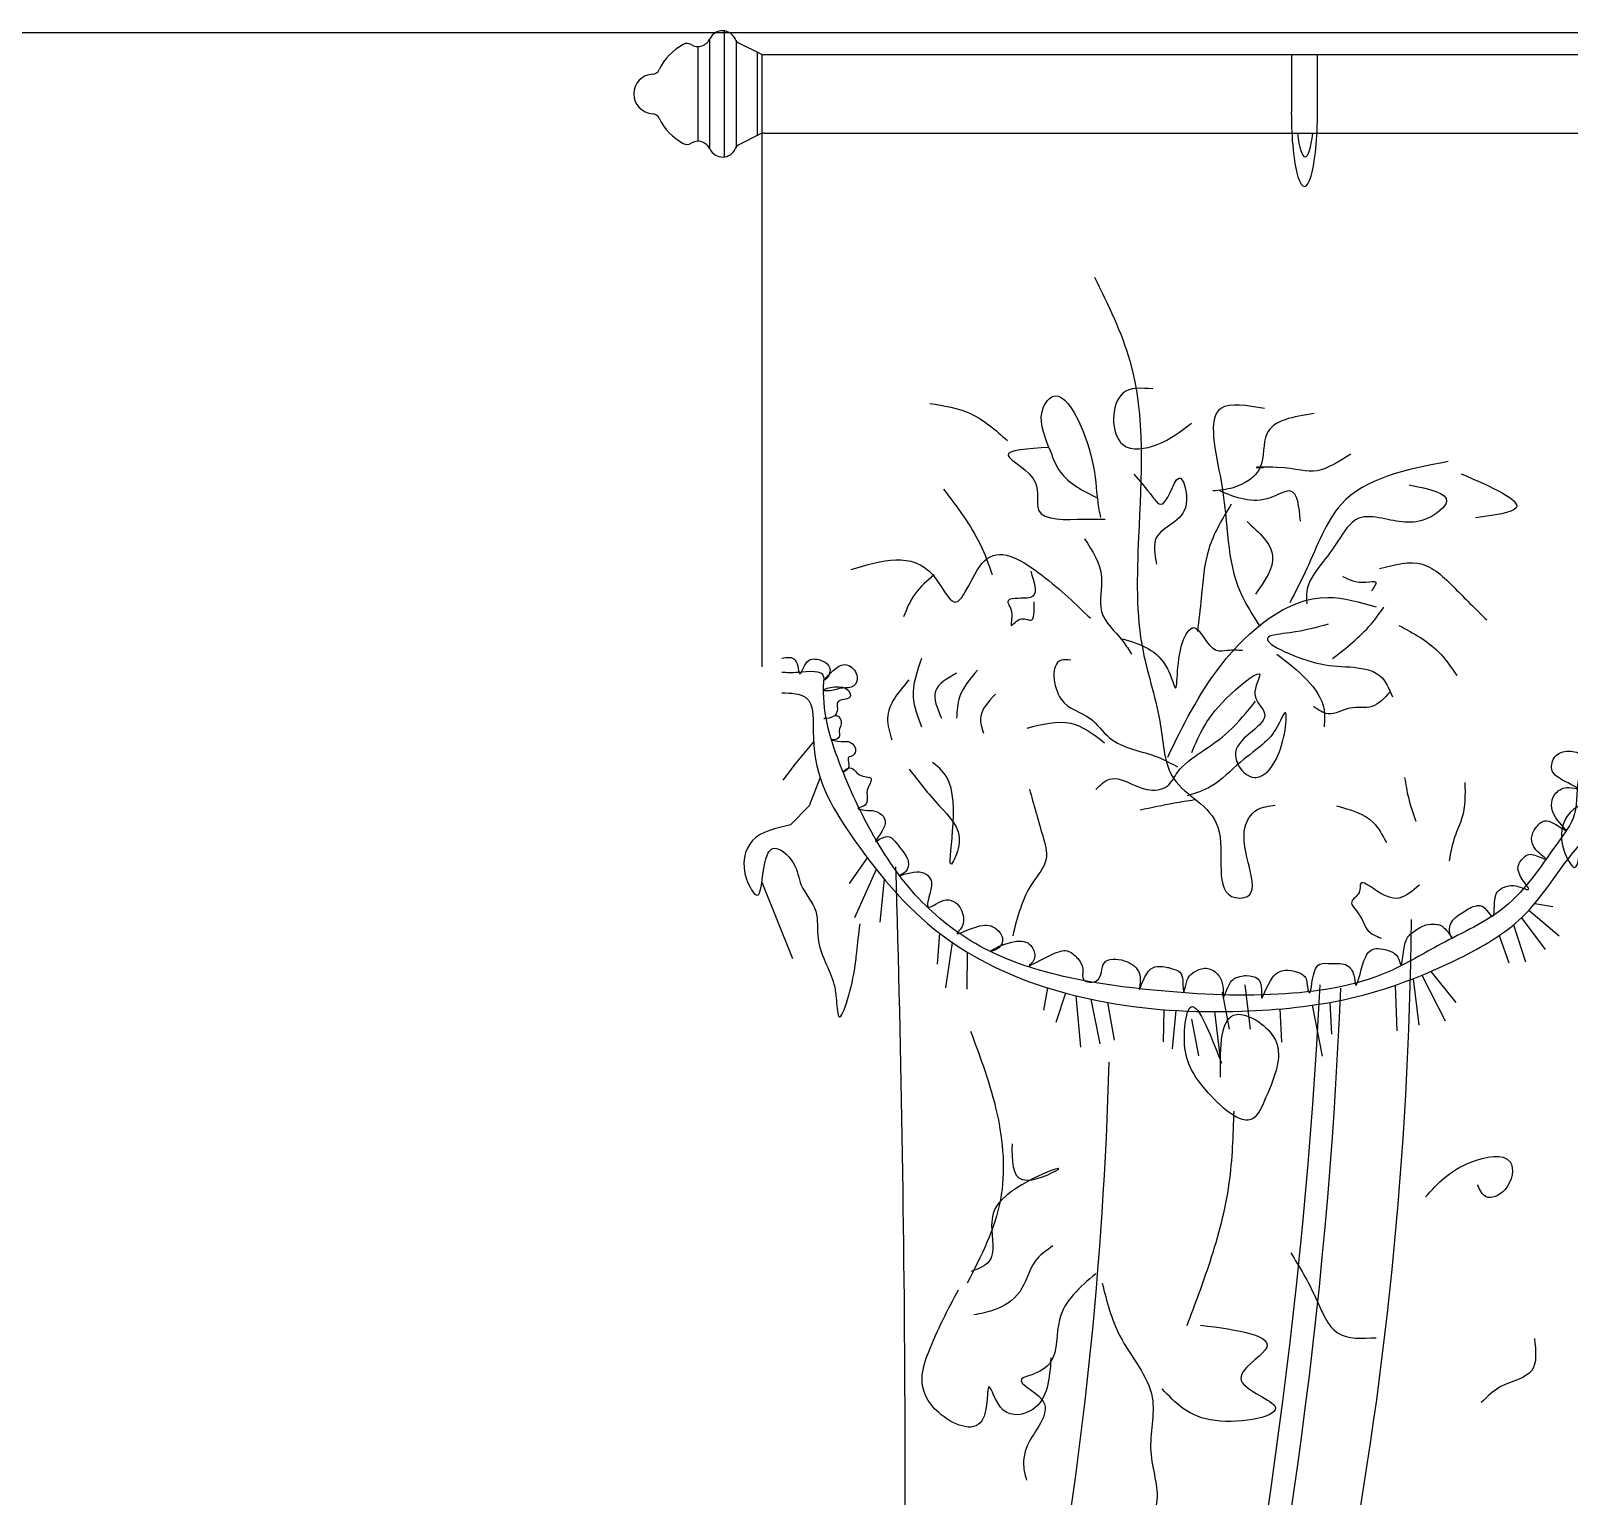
# Model space of a CAD drawing. Header units: inches. Extents: x 8.9 to 51.4, y 16 to 40.8.
# Drawn here: x 38.333 to 39.419, y 19.285 to 20.319 of the extents above; entities that cross this region are included whole.
import ezdxf

# ---------------------------------------------------------------- set-up
doc = ezdxf.new("R2010")
doc.units = ezdxf.units.IN
doc.header["$MEASUREMENT"] = 0
doc.layers.add('02', color=2, linetype='Continuous')
doc.layers.add('4', color=4, linetype='Continuous')

msp = doc.modelspace()

# ---------------------------------------------------------------- linework, layer by layer
at = {"layer": '02'}
for p, q in [((38.8125, 20.2355), (38.8125, 20.3137)), ((38.8225, 20.3191), (38.8225, 20.2301)), ((38.831, 20.3125), (38.831, 20.2366)), ((38.804, 20.308), (38.804, 20.2412)), ((38.8483, 20.3029), (38.833, 20.3105)), ((38.8458, 20.3041), (38.8458, 20.2451)), ((38.8494, 19.8702), (38.8494, 20.3024)), ((38.8495, 20.3024), (42.3624, 20.3023)), ((39.223, 20.3024), (39.223, 20.2616)), ((39.2415, 20.2608), (39.2415, 20.3024)), ((38.8483, 20.2463), (38.833, 20.2387)), ((38.8508, 20.2469), (42.3617, 20.2469)), ((38.8856, 19.8172), (38.8727, 19.8016)), ((38.8727, 19.8016), (38.8639, 19.7902)), ((38.8903, 19.792), (38.8826, 19.7721)), ((38.8826, 19.7721), (38.8695, 19.7586)), ((38.9236, 19.7353), (38.9107, 19.7172)), ((38.9299, 19.7272), (38.9145, 19.693)), ((38.8491, 19.7181), (38.8707, 19.6642)), ((38.9355, 19.7203), (38.9325, 19.6899)), ((39.3854, 19.693), (39.4023, 19.6706)), ((39.3906, 19.6983), (39.4121, 19.6803)), ((39.3948, 19.703), (39.4075, 19.701)), ((38.9746, 19.6821), (38.973, 19.6603)), ((39.3798, 19.688), (39.3882, 19.6619)), ((38.9835, 19.6756), (38.9789, 19.6435)), ((39.3698, 19.6804), (39.3765, 19.6611)), ((38.9942, 19.6687), (38.9938, 19.6426)), ((39.309, 19.65), (39.313, 19.6172)), ((39.3152, 19.6525), (39.3315, 19.6203)), ((39.3215, 19.6552), (39.3392, 19.6333)), ((39.0508, 19.6436), (39.0481, 19.6278)), ((39.0636, 19.6398), (39.0568, 19.6191)), ((39.0708, 19.638), (39.0742, 19.6017)), ((39.1741, 19.6404), (39.179, 19.6143)), ((39.1902, 19.6456), (39.1939, 19.6143)), ((39.2964, 19.6454), (39.2974, 19.6133)), ((39.0814, 19.6355), (39.0878, 19.6041)), ((39.0931, 19.6332), (39.0978, 19.6066)), ((39.1329, 19.6282), (39.1326, 19.6054)), ((39.1414, 19.6276), (39.1388, 19.6004)), ((39.2149, 19.6287), (39.2161, 19.6053)), ((39.2378, 19.6313), (39.2447, 19.5954)), ((39.2501, 19.6333), (39.2513, 19.6108)), ((39.1525, 19.6215), (39.1575, 19.5955)), ((39.1687, 19.6268), (39.1724, 19.5955))]:
    msp.add_line(p, q, dxfattribs=at)
for centre, radius, start, end in [((38.804, 20.3172), 0.00916, 238.1506, 337.985), ((38.8214, 20.3093), 0.00989, 23.5911, 153.1473), ((38.8355, 20.3154), 0.00554, 203.5911, 243.4349), ((38.8125, 20.2746), 0.0397, 118.3655, 154.4723), ((38.7963, 20.3047), 0.00554, 58.1506, 118.3655), ((38.8508, 20.3078), 0.00554, 243.4349, 270), ((38.7717, 20.2941), 0.00554, 273.2771, 334.4723), ((38.7728, 20.2746), 0.014, 93.2771, 266.7229), ((38.7717, 20.2551), 0.00554, 25.5277, 86.7229), ((38.8125, 20.2746), 0.0397, 205.5277, 241.6345), ((38.8508, 20.2414), 0.00554, 90, 116.5651), ((38.7963, 20.2445), 0.00554, 241.6345, 301.8494), ((38.804, 20.232), 0.00916, 22.015, 121.8494), ((38.8214, 20.2399), 0.00989, 206.8527, 336.4089), ((38.8355, 20.2338), 0.00554, 116.5651, 156.4089), ((24.3996, 19.2903), 14.5508, 358.53309, 1.72746), ((36.6223, 19.7159), 2.6856, 338.3923, 359.4833), ((37.97, 20.4209), 2.3573, 297.8194, 341.4247), ((37.885, 20.4746), 2.445, 298.9935, 340.3152), ((37.7079, 20.4127), 2.5942, 304.1114, 342.9485), ((35.4078, 19.8402), 3.8404, 336.9834, 357.0963), ((35.8186, 19.7844), 3.4422, 335.1645, 357.6531), ((37.7047, 20.4176), 2.5795, 304.1114, 342.537), ((38.1183, 20.1462), 2.0036, 308.1663, 344.4178), ((36.786, 20.0967), 2.8106, 321.2141, 349.8578), ((37.631, 20.1922), 2.3229, 307.1845, 345.1714), ((37.4965, 20.2536), 2.454, 308.8366, 344.5678), ((37.0898, 19.7922), 2.4063, 343.4944, 355.5146), ((36.3726, 19.6637), 2.7227, 340.5445, 358.4738), ((36.7172, 20.5962), 3.1752, 321.4439, 338.9462)]:
    msp.add_arc(centre, radius, start, end, dxfattribs=at)
for centre, major_axis, ratio, start_param, end_param in [((39.2322, 20.2616), (0, 0.0523), 0.176397, 1.570796, 4.728041), ((39.2327, 20.2663), (0, 0.0361), 0.176643, 2.136708, 4.146478)]:
    msp.add_ellipse(centre, major_axis=major_axis, ratio=ratio, start_param=start_param, end_param=end_param, dxfattribs=at)
for points, knots in [([(39.0841, 20.1452), (39.0936, 20.1258), (39.1217, 20.0688), (39.1151, 19.9765), (39.1126, 19.8888), (39.1322, 19.835), (39.1336, 19.7843), (39.1856, 19.7656), (39.166, 19.7069), (39.2057, 19.7068), (39.1816, 19.746), (39.1965, 19.7706), (39.2071, 19.7719), (39.2115, 19.7724)], [0, 0, 0, 0, 0.421094, 1.239066, 1.770476, 2.127175, 2.379814, 2.68354, 3.020392, 3.06127, 3.367626, 3.48674, 3.57101, 3.57101, 3.57101, 3.57101]), ([(39.0519, 20.0251), (39.048, 20.0348), (39.0432, 20.0469), (39.0614, 20.0746), (39.0853, 20.0188), (39.085, 19.9929), (39.0875, 19.9794), (39.0882, 19.9755)], [0, 0, 0, 0, 0.1896769, 0.2348797, 0.5861439, 0.7758209, 0.852064, 0.852064, 0.852064, 0.852064]), ([(39.1252, 20.0663), (39.1172, 20.067), (39.0955, 20.0687), (39.095, 20.0198), (39.1318, 20.0259), (39.1452, 20.0365), (39.1524, 20.0422)], [0, 0, 0, 0, 0.1404812, 0.3787076, 0.5376463, 0.7250344, 0.7250344, 0.7250344, 0.7250344]), ([(38.9678, 20.0561), (38.9777, 20.0545), (38.9985, 20.0512), (39.0143, 20.0372), (39.0225, 20.0299)], [0, 0, 0, 0, 0.1934187, 0.406058, 0.406058, 0.406058, 0.406058]), ([(39.2041, 20.0526), (39.1918, 20.0546), (39.159, 20.0601), (39.1803, 19.9845), (39.176, 19.9377), (39.1957, 19.9067), (39.2007, 19.8987)], [0, 0, 0, 0, 0.202498, 0.539737, 1.064611, 1.245906, 1.245906, 1.245906, 1.245906]), ([(39.239, 20.0489), (39.2245, 20.0467), (39.2004, 20.0429), (39.2057, 20.0085), (39.1849, 19.996), (39.1724, 19.9948), (39.1676, 19.9943)], [0, 0, 0, 0, 0.2381579, 0.3975145, 0.5538484, 0.6489667, 0.6489667, 0.6489667, 0.6489667]), ([(39.0519, 20.0251), (39.037, 20.0242), (39.0083, 20.0225), (39.0488, 20.0048), (39.0381, 19.9721), (39.0719, 19.9747), (39.0869, 19.9745), (39.0916, 19.9744)], [0, 0, 0, 0, 0.1935323, 0.3725697, 0.4998999, 0.7151517, 0.8136547, 0.8136547, 0.8136547, 0.8136547]), ([(39.0519, 20.0251), (39.0541, 20.0189), (39.0599, 20.0023), (39.076, 19.9944), (39.086, 19.9894)], [0, 0, 0, 0, 0.1264517, 0.335217, 0.335217, 0.335217, 0.335217]), ([(39.2651, 20.0204), (39.2568, 20.0151), (39.2395, 20.0042), (39.2241, 20.0118), (39.1932, 20.0109), (39.2013, 20.0109), (39.2033, 20.0109)], [0, 0, 0, 0, 0.1748079, 0.3631095, 0.4569355, 0.4882108, 0.4882108, 0.4882108, 0.4882108]), ([(39.3337, 20.015), (39.3045, 20.0094), (39.2569, 20.0003), (39.238, 19.9462), (39.226, 19.9233), (39.2219, 19.9154)], [0, 0, 0, 0, 0.534889, 0.872433, 1.050024, 1.050024, 1.050024, 1.050024]), ([(39.1118, 20.0061), (39.116, 20.0014), (39.1217, 19.9949), (39.1342, 19.9776), (39.143, 20.0181), (39.1555, 19.9735), (39.1232, 19.9681), (39.1265, 19.9495), (39.1277, 19.9427)], [0, 0, 0, 0, 0.1356633, 0.1847962, 0.3342095, 0.460632, 0.6697984, 0.7913497, 0.7913497, 0.7913497, 0.7913497]), ([(39.3061, 19.9986), (39.3199, 19.9958), (39.3423, 19.9914), (39.3137, 19.9683), (39.2931, 19.9744), (39.2674, 19.978), (39.2563, 19.9585), (39.2441, 19.9426), (39.2329, 19.928), (39.2336, 19.9176), (39.2339, 19.9147)], [0, 0, 0, 0, 0.190809, 0.307429, 0.520567, 0.627135, 0.771099, 0.902805, 1.045763, 1.103847, 1.103847, 1.103847, 1.103847]), ([(39.343, 20.0065), (39.3643, 19.9971), (39.3993, 19.9817), (39.3661, 19.9771), (39.3531, 19.9753)], [0, 0, 0, 0, 0.2993704, 0.4927892, 0.4927892, 0.4927892, 0.4927892]), ([(38.9774, 19.9955), (38.9869, 19.9831), (39.0013, 19.9645), (39.0092, 19.9426), (39.0118, 19.9353)], [0, 0, 0, 0, 0.3061263, 0.4585141, 0.4585141, 0.4585141, 0.4585141]), ([(39.2294, 19.9729), (39.2285, 19.9831), (39.227, 20.0001), (39.2002, 19.983), (39.1839, 19.9896), (39.1724, 19.9943)], [0, 0, 0, 0, 0.1482502, 0.2471441, 0.4837819, 0.4837819, 0.4837819, 0.4837819]), ([(39.1805, 19.9849), (39.1743, 19.9747), (39.162, 19.9543), (39.16, 19.9224), (39.1577, 19.903), (39.1567, 19.8951)], [0, 0, 0, 0, 0.2330044, 0.4614024, 0.6186459, 0.6186459, 0.6186459, 0.6186459]), ([(39.1917, 19.9727), (39.2003, 19.965), (39.2173, 19.9495), (39.2042, 19.9307), (39.1977, 19.9214)], [0, 0, 0, 0, 0.1985766, 0.3941226, 0.3941226, 0.3941226, 0.3941226]), ([(38.9122, 19.9389), (38.9338, 19.9453), (38.9646, 19.9545), (38.9883, 19.8991), (39.0042, 19.9643), (39.052, 19.9328), (39.071, 19.9143), (39.0811, 19.9044)], [0, 0, 0, 0, 0.379455, 0.541001, 0.793289, 1.056797, 1.360637, 1.360637, 1.360637, 1.360637]), ([(39.0769, 19.9606), (39.0825, 19.952), (39.0928, 19.9363), (39.0841, 19.9072), (39.1018, 19.8926), (39.1082, 19.8822), (39.1101, 19.8791)], [0, 0, 0, 0, 0.1955461, 0.3543637, 0.5251828, 0.5967777, 0.5967777, 0.5967777, 0.5967777]), ([(39.2853, 19.9395), (39.2959, 19.9423), (39.3169, 19.948), (39.34, 19.9239), (39.3539, 19.9101), (39.3609, 19.9033)], [0, 0, 0, 0, 0.1996629, 0.3982818, 0.5948836, 0.5948836, 0.5948836, 0.5948836]), ([(38.9708, 19.935), (38.9659, 19.9309), (38.9563, 19.9227), (38.9515, 19.9111), (38.9492, 19.9054)], [0, 0, 0, 0, 0.1251786, 0.2439062, 0.2439062, 0.2439062, 0.2439062]), ([(39.039, 19.9376), (39.0414, 19.9302), (39.0453, 19.9183), (39.0318, 19.9187), (39.0199, 19.9179), (39.0277, 19.9093), (39.0229, 19.8946), (39.0318, 19.9071), (39.0406, 19.9007), (39.0416, 19.9099), (39.0414, 19.9139), (39.0414, 19.9161)], [0, 0, 0, 0, 0.1158873, 0.1849384, 0.2333387, 0.2881114, 0.3510627, 0.4078362, 0.4553759, 0.4935691, 0.5407826, 0.5407826, 0.5407826, 0.5407826]), ([(39.2592, 19.934), (39.2638, 19.9317), (39.2704, 19.9284), (39.2852, 19.9317), (39.2814, 19.9264), (39.2795, 19.9239)], [0, 0, 0, 0, 0.1099986, 0.1566882, 0.2014042, 0.2014042, 0.2014042, 0.2014042]), ([(39.1357, 19.8064), (39.1464, 19.8285), (39.1698, 19.8767), (39.2305, 19.9281), (39.2714, 19.9158), (39.2829, 19.9124)], [0, 0, 0, 0, 0.493689, 1.080283, 1.309729, 1.309729, 1.309729, 1.309729]), ([(39.2521, 19.8761), (39.2618, 19.8836), (39.2755, 19.8941), (39.2854, 19.9082), (39.2884, 19.9123)], [0, 0, 0, 0, 0.2391541, 0.3384423, 0.3384423, 0.3384423, 0.3384423]), ([(39.2491, 19.9003), (39.2409, 19.898), (39.2283, 19.8944), (39.192, 19.8914), (39.2398, 19.8704), (39.262, 19.8707), (39.2867, 19.8676), (39.292, 19.8547), (39.2944, 19.8489)], [0, 0, 0, 0, 0.1831614, 0.2844624, 0.5333561, 0.6935299, 0.8381581, 0.9539387, 0.9539387, 0.9539387, 0.9539387]), ([(39.299, 19.8993), (39.3091, 19.894), (39.3254, 19.8852), (39.3358, 19.87), (39.3398, 19.8641)], [0, 0, 0, 0, 0.2197534, 0.3587042, 0.3587042, 0.3587042, 0.3587042]), ([(39.1039, 19.8899), (39.1163, 19.8861), (39.1334, 19.881), (39.1439, 19.8425), (39.1406, 19.8817), (39.1565, 19.9058), (39.1645, 19.8795), (39.1789, 19.8824), (39.185, 19.8821), (39.1884, 19.8819)], [0, 0, 0, 0, 0.2505663, 0.3440867, 0.555339, 0.6421852, 0.7895839, 0.841717, 0.9112279, 0.9112279, 0.9112279, 0.9112279]), ([(38.8633, 19.8762), (38.867, 19.8769), (38.8746, 19.8782), (38.8754, 19.8589), (38.88, 19.8768), (38.89, 19.8756), (38.897, 19.8719), (38.898, 19.8652), (38.89, 19.8567), (38.9017, 19.8721), (38.9118, 19.872), (38.9179, 19.8643), (38.9147, 19.8549), (38.9052, 19.8558), (38.8997, 19.8532), (38.8874, 19.853), (38.908, 19.86), (38.9145, 19.8461), (38.9009, 19.8479), (38.9032, 19.8395), (38.9007, 19.8338), (38.8895, 19.8334), (38.8982, 19.8341), (38.9028, 19.8374), (38.9068, 19.83), (38.9028, 19.8258), (38.9049, 19.8214), (38.9021, 19.8185), (38.8956, 19.8187), (38.9064, 19.817), (38.9117, 19.8183), (38.9171, 19.8113), (38.9134, 19.807), (38.9095, 19.8063), (38.9108, 19.8017), (38.9109, 19.7977), (38.9044, 19.7947), (38.9131, 19.8019), (38.9162, 19.7918), (38.9299, 19.7932), (38.9219, 19.7832), (38.9245, 19.7766), (38.922, 19.7712), (38.9143, 19.7705), (38.9236, 19.7684), (38.9286, 19.7693), (38.936, 19.765), (38.9371, 19.7562), (38.925, 19.7428), (38.9391, 19.754), (38.9462, 19.7423), (38.9535, 19.7348), (38.9524, 19.7257), (38.9418, 19.7205), (38.9603, 19.7286), (38.9702, 19.7206), (38.9682, 19.711), (38.9636, 19.6957), (38.9761, 19.7066), (38.9865, 19.7051), (38.9927, 19.6951), (38.9912, 19.6862), (38.9829, 19.6788), (39.0037, 19.6897), (39.0139, 19.687), (39.0206, 19.6787), (39.0175, 19.6715), (39.0028, 19.6659), (39.0311, 19.6818), (39.0419, 19.6715), (39.0423, 19.6632), (39.0331, 19.6556), (39.0545, 19.6686), (39.0654, 19.6709), (39.0725, 19.6644), (39.077, 19.6576), (39.0738, 19.6473), (39.0904, 19.6466), (39.0874, 19.665), (39.1054, 19.664), (39.115, 19.6575), (39.1169, 19.6497), (39.1143, 19.6365), (39.1199, 19.6556), (39.1282, 19.6593), (39.1342, 19.6584), (39.1394, 19.657), (39.1452, 19.6554), (39.1466, 19.6485), (39.1467, 19.6341), (39.1486, 19.6505), (39.1546, 19.6552), (39.162, 19.6586), (39.1708, 19.655), (39.1748, 19.6467), (39.1749, 19.6412), (39.1748, 19.6334), (39.1788, 19.6493), (39.1855, 19.6515), (39.1897, 19.6522), (39.1912, 19.6522)], [0, 0, 0, 0, 11.521072, 23.843859, 36.113152, 47.231064, 55.621999, 63.203862, 69.020465, 85.474046, 94.222552, 106.325846, 114.425994, 123.899099, 135.198045, 139.853579, 158.557298, 166.360122, 178.355831, 183.589326, 192.467399, 199.546917, 206.418642, 210.763759, 219.167582, 224.957528, 229.557405, 234.090142, 237.78302, 245.897193, 254.026663, 262.55401, 268.869026, 271.046876, 275.08839, 282.146865, 285.763907, 291.425936, 302.730523, 313.024591, 323.312386, 332.258231, 338.124096, 343.271152, 349.195947, 358.185504, 366.98689, 375.1601, 390.092303, 399.190385, 414.325381, 428.554479, 437.827561, 443.695153, 458.701835, 472.936028, 483.539671, 495.846684, 509.905408, 518.810296, 533.336884, 546.623805, 548.903263, 569.057461, 582.974583, 593.480654, 601.415905, 608.625827, 635.904231, 649.123415, 658.824191, 662.243362, 685.326793, 697.526881, 707.848409, 716.856681, 726.557457, 737.873203, 754.483017, 771.490035, 786.482513, 793.910063, 802.006306, 819.306164, 827.605168, 836.510057, 839.834036, 847.773333, 855.416521, 865.920323, 879.425587, 886.263945, 895.699638, 906.927805, 917.023729, 926.724505, 928.335705, 942.167404, 951.589523, 956.987737, 956.987737, 956.987737, 956.987737]), ([(39.2128, 19.8791), (39.2201, 19.8735), (39.2338, 19.8631), (39.2473, 19.8442), (39.2464, 19.8319), (39.2461, 19.8278)], [0, 0, 0, 0, 0.1831087, 0.3431924, 0.4226012, 0.4226012, 0.4226012, 0.4226012]), ([(39.4462, 19.7966), (39.4387, 19.7967), (39.4218, 19.7983), (39.4272, 19.7674), (39.4049, 19.7385), (39.3796, 19.698), (39.3309, 19.677), (39.2818, 19.6465), (39.2095, 19.6359), (39.1279, 19.6405), (39.0542, 19.6509), (38.9957, 19.6736), (38.9523, 19.7109), (38.9237, 19.7563), (38.9013, 19.806), (38.8913, 19.8403), (38.8937, 19.8686), (38.8759, 19.8656), (38.8668, 19.866), (38.8633, 19.8662)], [3.403148, 3.403148, 3.403148, 3.403148, 3.494804, 3.616863, 3.733754, 4.034427, 4.287664, 4.488595, 4.87789, 5.322192, 5.688039, 5.959648, 6.226439, 6.508811, 6.737801, 7.019342, 7.035002, 7.125177, 7.181092, 7.181092, 7.181092, 7.181092]), ([(38.962, 19.8761), (38.9587, 19.867), (38.9529, 19.8507), (38.9592, 19.8348), (38.962, 19.8278)], [0, 0, 0, 0, 0.1830347, 0.3275693, 0.3275693, 0.3275693, 0.3275693]), ([(39.0015, 19.8678), (38.9963, 19.8619), (38.9877, 19.852), (38.9869, 19.8391), (38.9866, 19.834)], [0, 0, 0, 0, 0.1506977, 0.2491902, 0.2491902, 0.2491902, 0.2491902]), ([(39.0673, 19.8748), (39.0648, 19.8751), (39.0524, 19.8765), (39.0561, 19.8411), (39.0813, 19.8375), (39.0969, 19.813), (39.1229, 19.8104), (39.1381, 19.802), (39.1426, 19.7995)], [0, 0, 0, 0, 0.0449995, 0.2248604, 0.3870705, 0.5142999, 0.7566044, 0.8572111, 0.8572111, 0.8572111, 0.8572111]), ([(39.1528, 19.8098), (39.1578, 19.8221), (39.1653, 19.8406), (39.2075, 19.8735), (39.1927, 19.8491), (39.2155, 19.8317), (39.1731, 19.8171), (39.1956, 19.7841), (39.2179, 19.8048), (39.2214, 19.8467), (39.213, 19.8263), (39.2039, 19.8151), (39.1851, 19.8027), (39.1699, 19.7856), (39.1553, 19.7809), (39.1494, 19.779)], [0, 0, 0, 0, 0.324325, 0.486535, 0.579237, 0.679798, 0.904686, 1.035808, 1.211482, 1.392744, 1.443025, 1.555469, 1.699495, 1.875169, 1.996321, 1.996321, 1.996321, 1.996321]), ([(38.953, 19.861), (38.9456, 19.8523), (38.9345, 19.8393), (38.9393, 19.8239), (38.9409, 19.8187)], [0, 0, 0, 0, 0.2044277, 0.3056574, 0.3056574, 0.3056574, 0.3056574]), ([(38.9866, 19.8657), (38.9801, 19.862), (38.967, 19.8546), (38.973, 19.8408), (38.976, 19.834)], [0, 0, 0, 0, 0.128473, 0.2568942, 0.2568942, 0.2568942, 0.2568942]), ([(38.8633, 19.8519), (38.8698, 19.8516), (38.8875, 19.8511), (38.8817, 19.8), (38.9133, 19.7456), (38.9764, 19.6687), (39.0797, 19.6301), (39.1795, 19.6245), (39.2669, 19.6332), (39.3332, 19.6584), (39.3927, 19.6923), (39.4154, 19.7347), (39.4411, 19.7591), (39.4357, 19.7795), (39.4435, 19.7799), (39.4462, 19.7801)], [0, 0, 0, 0, 20.896685, 56.082304, 143.937634, 259.724367, 404.984952, 528.928334, 622.281062, 721.331139, 786.575874, 864.22403, 893.058722, 910.137915, 918.532207, 918.532207, 918.532207, 918.532207]), ([(39.0142, 19.8509), (39.0091, 19.8455), (39.0012, 19.8373), (39.0045, 19.827), (39.0057, 19.8234)], [0, 0, 0, 0, 0.1314316, 0.2024565, 0.2024565, 0.2024565, 0.2024565]), ([(39.085, 19.7836), (39.0881, 19.7867), (39.0984, 19.7967), (39.116, 19.7815), (39.1362, 19.7836), (39.1436, 19.7995), (39.16, 19.8103), (39.1807, 19.8246), (39.1918, 19.8384), (39.1978, 19.846)], [0, 0, 0, 0, 0.07891, 0.2588924, 0.3549148, 0.4338079, 0.5793038, 0.7371236, 0.9271352, 0.9271352, 0.9271352, 0.9271352]), ([(39.2927, 19.8525), (39.2888, 19.8481), (39.2811, 19.8396), (39.264, 19.8431), (39.2501, 19.8341), (39.242, 19.8398), (39.2386, 19.8422)], [0, 0, 0, 0, 0.1084882, 0.2105285, 0.3153418, 0.3911242, 0.3911242, 0.3911242, 0.3911242]), ([(39.0365, 19.8269), (39.0471, 19.8297), (39.0671, 19.835), (39.0835, 19.8225), (39.0912, 19.8166)], [0, 0, 0, 0, 0.2037421, 0.3851071, 0.3851071, 0.3851071, 0.3851071]), ([(39.1912, 19.6522), (39.1943, 19.6519), (39.2005, 19.6514), (39.2023, 19.6436), (39.2012, 19.6304), (39.2076, 19.6524), (39.218, 19.6568), (39.2263, 19.6553), (39.2343, 19.6517), (39.2337, 19.6454), (39.237, 19.6354), (39.2372, 19.6538), (39.243, 19.6616), (39.2524, 19.6602), (39.2624, 19.6615), (39.2676, 19.6537), (39.2685, 19.6385), (39.2728, 19.6618), (39.2795, 19.6728), (39.2911, 19.6705), (39.2984, 19.6667), (39.3018, 19.6523), (39.301, 19.6776), (39.3103, 19.6838), (39.3169, 19.6884), (39.3258, 19.6887), (39.3313, 19.6872), (39.3376, 19.6768), (39.3338, 19.683), (39.3352, 19.6914), (39.3445, 19.6971), (39.3512, 19.7015), (39.3583, 19.7019), (39.361, 19.6979), (39.3679, 19.6901), (39.3641, 19.7095), (39.3737, 19.7154), (39.3815, 19.7165), (39.3964, 19.7092), (39.3793, 19.7255), (39.3852, 19.7338), (39.391, 19.7392), (39.3963, 19.7365), (39.4056, 19.7331), (39.3901, 19.7433), (39.393, 19.7547), (39.4013, 19.7628), (39.4088, 19.7598), (39.4221, 19.7507), (39.4042, 19.767), (39.4075, 19.7811), (39.4169, 19.786), (39.43, 19.7827), (39.4131, 19.7904), (39.4053, 19.7963), (39.4082, 19.8087), (39.4184, 19.8115), (39.4303, 19.8088), (39.4292, 19.8007), (39.4328, 19.7905), (39.4274, 19.815), (39.4456, 19.8101), (39.4462, 19.8019), (39.4462, 19.7949), (39.4462, 19.7944), (39.4462, 19.7944)], [0, 0, 0, 0, 0.041416, 0.081012, 0.10814, 0.186594, 0.237095, 0.279328, 0.308335, 0.351356, 0.364555, 0.437952, 0.469261, 0.508995, 0.563651, 0.604178, 0.638149, 0.725341, 0.774204, 0.832263, 0.868001, 0.896289, 0.988022, 1.025176, 1.069848, 1.101496, 1.146168, 1.178233, 1.184841, 1.23454, 1.288377, 1.336716, 1.351319, 1.386477, 1.402992, 1.4774, 1.51668, 1.560587, 1.60031, 1.676032, 1.72049, 1.739186, 1.783862, 1.802332, 1.84775, 1.923629, 1.96102, 1.994319, 2.041404, 2.109333, 2.183158, 2.230937, 2.260571, 2.319828, 2.371791, 2.417224, 2.468415, 2.514906, 2.56391, 2.575526, 2.645697, 2.697288, 2.747248, 2.769285, 2.776541, 2.776541, 2.776541, 2.776541]), ([(38.9532, 19.798), (38.9599, 19.7893), (38.9723, 19.7731), (38.9935, 19.7531), (38.9751, 19.7108), (38.9931, 19.7834), (38.9743, 19.7989), (38.9697, 19.8027)], [0, 0, 0, 0, 0.22006, 0.41404, 0.511943, 0.883753, 1.004682, 1.004682, 1.004682, 1.004682]), ([(39.303, 19.792), (39.3038, 19.7872), (39.3054, 19.7767), (39.3089, 19.7666), (39.3108, 19.7611)], [0, 0, 0, 0, 0.0946726, 0.2098516, 0.2098516, 0.2098516, 0.2098516]), ([(39.0381, 19.7839), (39.0411, 19.7731), (39.0456, 19.7572), (39.0528, 19.733), (39.0342, 19.7125), (39.0295, 19.6933), (39.0263, 19.6803)], [0, 0, 0, 0, 0.225385, 0.334837, 0.459653, 0.7241767, 0.7241767, 0.7241767, 0.7241767]), ([(39.3455, 19.7886), (39.3457, 19.78), (39.346, 19.7667), (39.3373, 19.7495), (39.3355, 19.7391), (39.3344, 19.7333)], [0, 0, 0, 0, 0.1655807, 0.2575464, 0.3728517, 0.3728517, 0.3728517, 0.3728517]), ([(39.1162, 19.7692), (39.1242, 19.7709), (39.137, 19.7736), (39.1498, 19.7757), (39.1546, 19.7764)], [0, 0, 0, 0, 0.1609849, 0.2570074, 0.2570074, 0.2570074, 0.2570074]), ([(39.2548, 19.7721), (39.2645, 19.7694), (39.28, 19.7651), (39.2874, 19.7513), (39.2901, 19.7462)], [0, 0, 0, 0, 0.1871471, 0.2987913, 0.2987913, 0.2987913, 0.2987913]), ([(39.4467, 19.7783), (39.4363, 19.7761), (39.4162, 19.7717), (39.4107, 19.746), (39.4264, 19.7196), (39.426, 19.7481), (39.434, 19.7668), (39.4515, 19.7517), (39.4526, 19.734), (39.4674, 19.7187), (39.4634, 19.6925), (39.4765, 19.6733), (39.4791, 19.6559), (39.4803, 19.6293), (39.4919, 19.6709), (39.4934, 19.6902), (39.4949, 19.7015), (39.4958, 19.7084)], [0, 0, 0, 0, 0.190652, 0.371988, 0.460941, 0.616422, 0.69244, 0.80757, 0.91792, 1.056193, 1.18354, 1.407651, 1.471981, 1.557245, 1.781355, 1.866619, 1.999201, 1.999201, 1.999201, 1.999201]), ([(38.8695, 19.7586), (38.8591, 19.7563), (38.839, 19.752), (38.8335, 19.7262), (38.8492, 19.6999), (38.8488, 19.7284), (38.8568, 19.7471), (38.8743, 19.7319), (38.8753, 19.7143), (38.8902, 19.699), (38.8862, 19.6728), (38.8993, 19.6536), (38.9019, 19.6362), (38.9031, 19.6096), (38.9147, 19.6512), (38.9162, 19.6704), (38.9177, 19.6818), (38.9185, 19.6887)], [0, 0, 0, 0, 0.190652, 0.371988, 0.460941, 0.616422, 0.69244, 0.80757, 0.91792, 1.056193, 1.18354, 1.407651, 1.471981, 1.557245, 1.781355, 1.866619, 1.999201, 1.999201, 1.999201, 1.999201]), ([(39.3134, 19.716), (39.3086, 19.712), (39.2986, 19.7034), (39.2855, 19.71), (39.2706, 19.7208), (39.2723, 19.7092), (39.262, 19.7044), (39.2732, 19.6946), (39.2751, 19.6833), (39.2829, 19.6801), (39.2863, 19.6786)], [0, 0, 0, 0, 0.1104635, 0.2364282, 0.3009568, 0.3441343, 0.3983694, 0.4666499, 0.5538446, 0.6221515, 0.6221515, 0.6221515, 0.6221515]), ([(39.1729, 19.5806), (39.1728, 19.602), (39.1727, 19.6376), (39.223, 19.6069), (39.2088, 19.5756), (39.1941, 19.5396), (39.158, 19.5735), (39.1448, 19.5975), (39.1516, 19.6473), (39.1649, 19.6129), (39.1737, 19.5904)], [0, 0, 0, 0, 0.299722, 0.500819, 0.783579, 0.898405, 1.156959, 1.404025, 1.558629, 1.854351, 1.854351, 1.854351, 1.854351]), ([(38.9965, 19.6129), (39.0036, 19.594), (39.0178, 19.556), (39.0232, 19.4919), (39.0039, 19.4542), (38.9942, 19.4351)], [0, 0, 0, 0, 0.398978, 0.802749, 1.218365, 1.218365, 1.218365, 1.218365]), ([(39.1823, 19.5566), (39.1818, 19.5395), (39.1807, 19.5033), (39.1671, 19.4526), (39.1548, 19.4199), (39.1491, 19.405)], [0, 0, 0, 0, 0.335491, 0.712441, 1.026769, 1.026769, 1.026769, 1.026769]), ([(39.0258, 19.5335), (39.0257, 19.5219), (39.0255, 19.4988), (39.0827, 19.5265), (39.016, 19.5014), (39.0096, 19.4741), (39.0157, 19.4504), (39.002, 19.4452), (38.9969, 19.4433)], [0, 0, 0, 0, 0.172656, 0.345423, 0.658872, 0.771369, 0.937796, 1.033448, 1.033448, 1.033448, 1.033448]), ([(39.3177, 19.496), (39.3263, 19.5054), (39.3408, 19.521), (39.3824, 19.5288), (39.3782, 19.5005), (39.3599, 19.4923), (39.3561, 19.501), (39.3544, 19.5046)], [0, 0, 0, 0, 0.2649864, 0.4470509, 0.5772295, 0.6721658, 0.7412298, 0.7412298, 0.7412298, 0.7412298]), ([(39.0547, 19.4614), (39.05, 19.4581), (39.0384, 19.4502), (39.0345, 19.4275), (39.0156, 19.416), (39.0036, 19.4136), (38.9988, 19.4127)], [0, 0, 0, 0, 0.1093676, 0.2684749, 0.4132866, 0.511135, 0.511135, 0.511135, 0.511135]), ([(39.2226, 19.4564), (39.2287, 19.4465), (39.2398, 19.4284), (39.2519, 19.3948), (39.2729, 19.396), (39.2828, 19.3966)], [0, 0, 0, 0, 0.2362466, 0.4328224, 0.6098659, 0.6098659, 0.6098659, 0.6098659]), ([(39.0849, 19.4417), (39.0738, 19.4323), (39.0546, 19.4159), (39.0592, 19.3808), (39.0436, 19.3713), (39.0253, 19.3662), (39.061, 19.3508), (39.0369, 19.3271), (39.0327, 19.3079), (39.0352, 19.2989), (39.0361, 19.2959)], [0, 0, 0, 0, 0.271927, 0.470192, 0.578602, 0.629932, 0.761251, 0.968502, 1.090122, 1.150531, 1.150531, 1.150531, 1.150531]), ([(39.0895, 19.435), (39.0927, 19.4223), (39.0997, 19.3937), (39.1319, 19.3593), (39.1192, 19.3166), (39.133, 19.2832), (39.1224, 19.2649), (39.1181, 19.2575)], [0, 0, 0, 0, 0.258212, 0.581619, 0.832585, 1.071352, 1.232926, 1.232926, 1.232926, 1.232926]), ([(39.0532, 19.3823), (39.0523, 19.3678), (39.0509, 19.3455), (39.0174, 19.3384), (39.007, 19.3761), (39.0108, 19.3235), (38.9701, 19.3412), (38.9594, 19.3654), (38.9701, 19.3966), (38.9805, 19.4163), (38.988, 19.4304)], [0, 0, 0, 0, 0.252954, 0.389741, 0.516999, 0.679, 0.883328, 1.062285, 1.187319, 1.506671, 1.506671, 1.506671, 1.506671]), ([(39.1589, 19.4055), (39.1854, 19.402), (39.2262, 19.3966), (39.1707, 19.3656), (39.2359, 19.3447), (39.1596, 19.3304), (39.1411, 19.3505), (39.1318, 19.3606)], [0, 0, 0, 0, 0.321184, 0.495801, 0.698937, 0.983223, 1.270506, 1.270506, 1.270506, 1.270506]), ([(39.3946, 19.3961), (39.3956, 19.3874), (39.3977, 19.3693), (39.3713, 19.3648), (39.3613, 19.355), (39.3571, 19.3508)], [0, 0, 0, 0, 0.1500288, 0.3111781, 0.428547, 0.428547, 0.428547, 0.428547])]:
    msp.add_open_spline(points, degree=3, knots=knots, dxfattribs=at)
at = {"layer": '4'}
msp.add_line((30.6976, 20.3179), (51.0238, 20.3179), dxfattribs=at)

doc.saveas('drawing.dxf')
